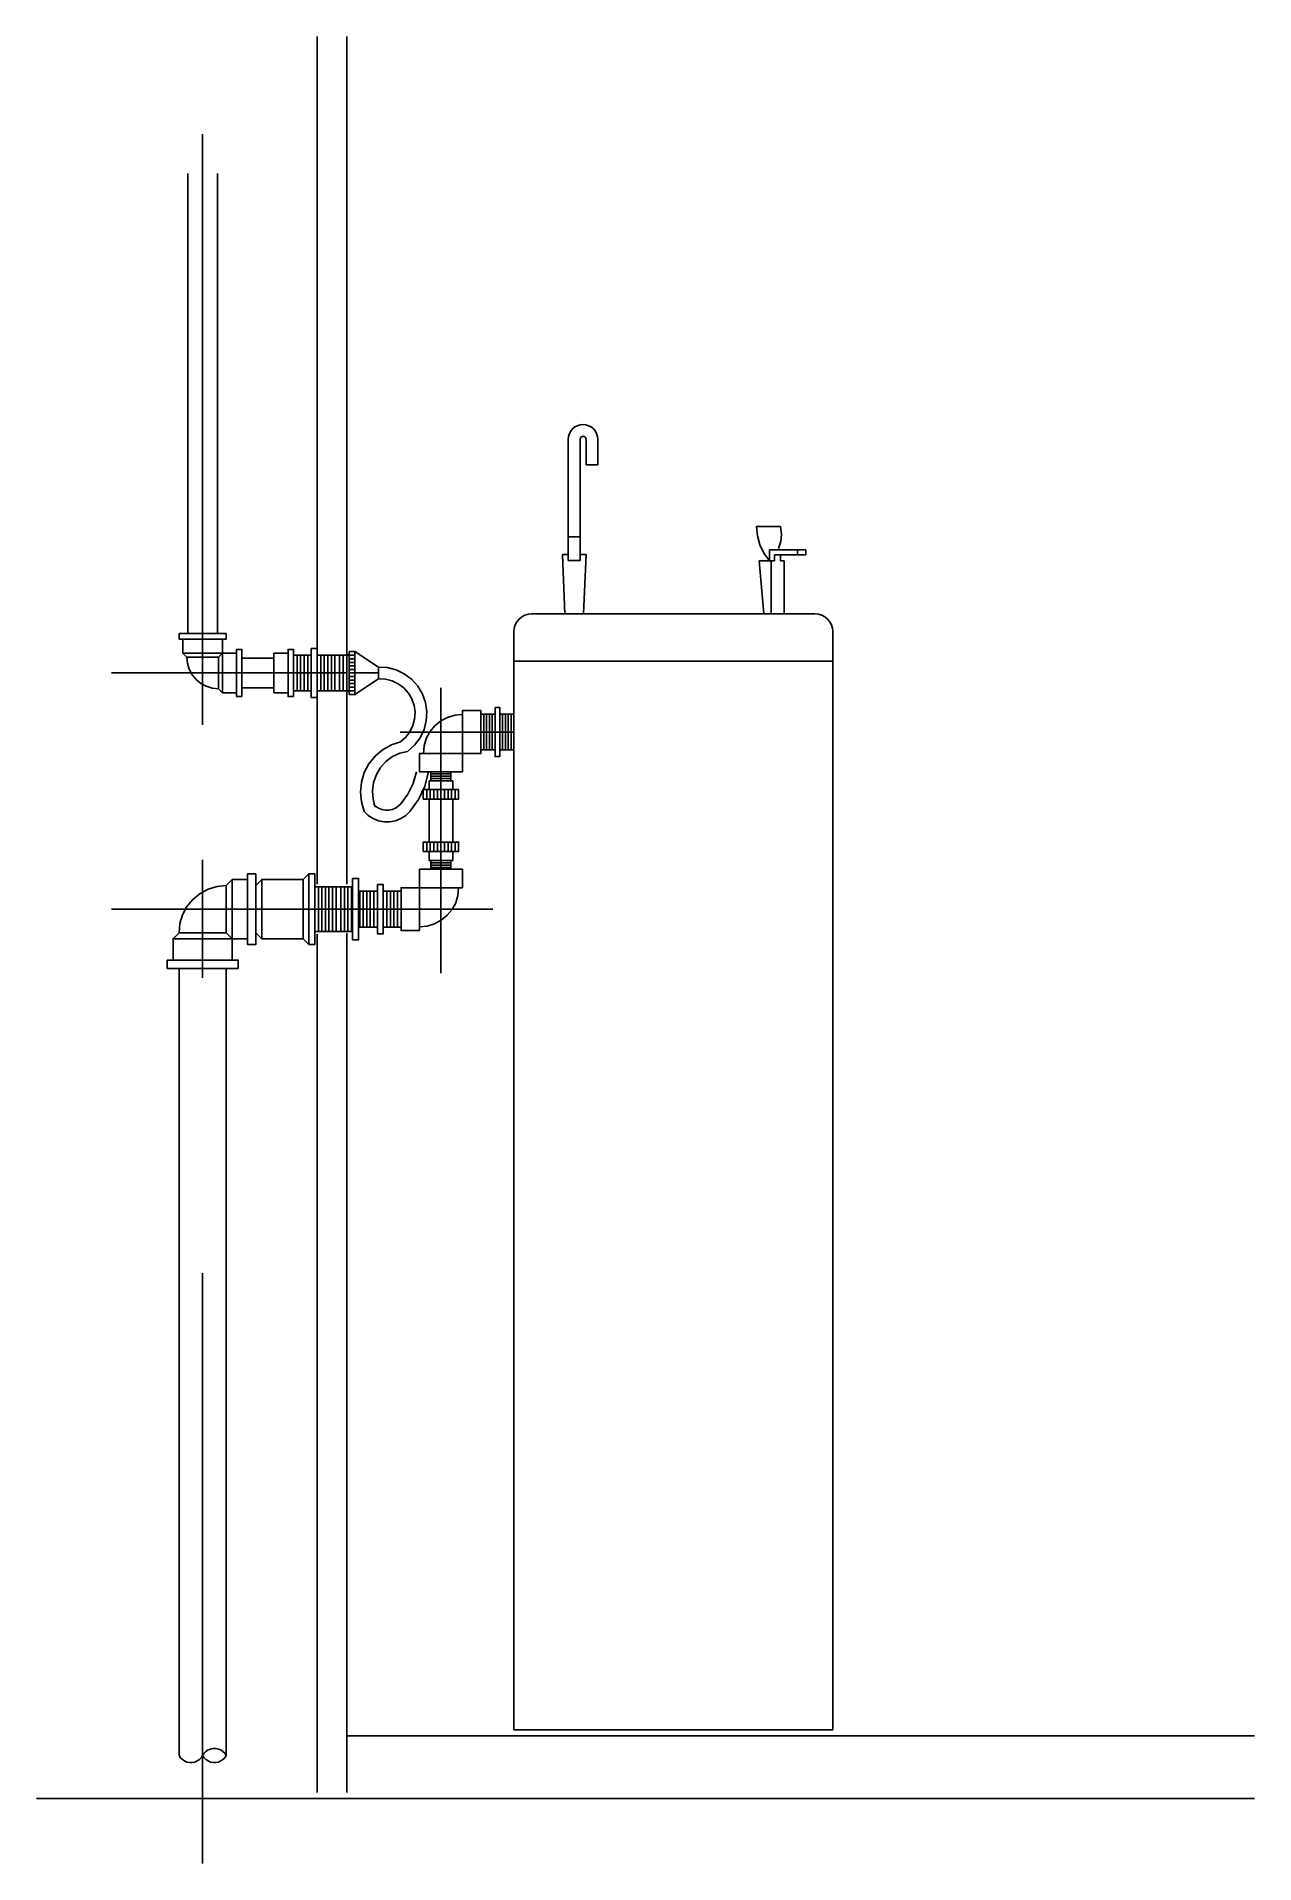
# Model space of a CAD drawing. Extents: x 2963.18 to 2964.21, y 1500.08 to 1501.63.
import ezdxf

# ---------------------------------------------------------------- set-up
doc = ezdxf.new("R2010")
doc.units = 0
doc.linetypes.add('DASHDOT', pattern=[1, 0.5, -0.25, 0, -0.25])
doc.layers.get('0').update_dxf_attribs({"linetype": 'CONTINUOUS'})

msp = doc.modelspace()

# ---------------------------------------------------------------- linework, layer by layer
at = {"color": 0, "linetype": 'DASHDOT'}
for p, q in [((2963.3207, 1501.0492), (2963.3207, 1501.6319)), ((2963.2435, 1501.093), (2963.4427, 1501.093)), ((2963.5225, 1500.8388), (2963.5225, 1501.0805)), ((2963.4881, 1501.043), (2963.5843, 1501.043)), ((2963.3207, 1500.0849), (2963.3207, 1500.9639)), ((2963.2435, 1500.893), (2963.5664, 1500.893))]:
    msp.add_line(p, q, dxfattribs=at)
at = {"color": 0, "linetype": 'CONTINUOUS'}
for p, q in [((2963.4177, 1501.6319), (2963.4177, 1500.9142)), ((2963.4427, 1501.6319), (2963.4427, 1500.9142)), ((2963.3082, 1501.1264), (2963.3082, 1501.5159)), ((2963.3332, 1501.1264), (2963.3332, 1501.5159)), ((2963.6304, 1501.1882), (2963.6304, 1501.2909)), ((2963.6404, 1501.1882), (2963.6404, 1501.2909)), ((2963.6454, 1501.2692), (2963.6454, 1501.2909)), ((2963.6554, 1501.2692), (2963.6554, 1501.2909)), ((2963.6554, 1501.2692), (2963.6454, 1501.2692)), ((2963.6304, 1501.2082), (2963.6404, 1501.2082)), ((2963.7897, 1501.2169), (2963.8101, 1501.2169)), ((2963.6275, 1501.143), (2963.6254, 1501.1932)), ((2963.6254, 1501.1932), (2963.6299, 1501.1932)), ((2963.6404, 1501.1882), (2963.6304, 1501.1882)), ((2963.6454, 1501.1932), (2963.6409, 1501.1932)), ((2963.6433, 1501.143), (2963.6454, 1501.1932)), ((2963.7961, 1501.143), (2963.7921, 1501.188)), ((2963.7921, 1501.188), (2963.8021, 1501.188)), ((2963.8007, 1501.1881), (2963.8007, 1501.1973)), ((2963.8007, 1501.1973), (2963.8316, 1501.1973)), ((2963.8051, 1501.188), (2963.8021, 1501.188)), ((2963.8021, 1501.188), (2963.8021, 1501.143)), ((2963.805, 1501.1881), (2963.805, 1501.193)), ((2963.805, 1501.193), (2963.8316, 1501.193)), ((2963.8101, 1501.193), (2963.8051, 1501.193)), ((2963.8051, 1501.193), (2963.8051, 1501.188)), ((2963.8101, 1501.188), (2963.8101, 1501.193)), ((2963.8131, 1501.188), (2963.8101, 1501.188)), ((2963.8131, 1501.143), (2963.8131, 1501.188)), ((2963.8244, 1501.193), (2963.8244, 1501.1973)), ((2963.8316, 1501.193), (2963.8316, 1501.1973)), ((2963.8393, 1501.143), (2963.5993, 1501.143)), ((2963.5843, 1501.128), (2963.5843, 1500.198)), ((2963.8543, 1500.198), (2963.8543, 1501.128)), ((2963.304, 1501.1097), (2963.3074, 1501.1064)), ((2963.3374, 1501.1097), (2963.334, 1501.1064)), ((2963.4497, 1501.1112), (2963.4697, 1501.098)), ((2963.3074, 1501.1064), (2963.334, 1501.1064)), ((2963.334, 1501.1064), (2963.334, 1501.0797)), ((2963.354, 1501.1055), (2963.3811, 1501.1055)), ((2963.3977, 1501.1082), (2963.4127, 1501.1082)), ((2963.4007, 1501.0778), (2963.4007, 1501.1082)), ((2963.4037, 1501.0778), (2963.4037, 1501.1082)), ((2963.4067, 1501.0778), (2963.4067, 1501.1082)), ((2963.4097, 1501.0778), (2963.4097, 1501.1082)), ((2963.4127, 1501.1082), (2963.4127, 1501.0778)), ((2963.4447, 1501.1082), (2963.4177, 1501.1082)), ((2963.4177, 1501.1082), (2963.4177, 1501.0778)), ((2963.4207, 1501.0778), (2963.4207, 1501.1082)), ((2963.4237, 1501.0778), (2963.4237, 1501.1082)), ((2963.4267, 1501.0778), (2963.4267, 1501.1082)), ((2963.4297, 1501.0778), (2963.4297, 1501.1082)), ((2963.4327, 1501.0778), (2963.4327, 1501.1082)), ((2963.4367, 1501.0778), (2963.4367, 1501.1082)), ((2963.4397, 1501.0778), (2963.4397, 1501.1082)), ((2963.4447, 1501.108), (2963.4497, 1501.108)), ((2963.4447, 1501.105), (2963.4497, 1501.105)), ((2963.4447, 1501.102), (2963.4497, 1501.102)), ((2963.4447, 1501.099), (2963.4497, 1501.099)), ((2963.4447, 1501.096), (2963.4497, 1501.096)), ((2963.4697, 1501.098), (2963.4697, 1501.088)), ((2963.8543, 1501.103), (2963.5843, 1501.103)), ((2963.3374, 1501.0763), (2963.334, 1501.0797)), ((2963.354, 1501.0805), (2963.3811, 1501.0805)), ((2963.4447, 1501.093), (2963.4497, 1501.093)), ((2963.4447, 1501.09), (2963.4497, 1501.09)), ((2963.4447, 1501.087), (2963.4497, 1501.087)), ((2963.4447, 1501.084), (2963.4497, 1501.084)), ((2963.4447, 1501.081), (2963.4497, 1501.081)), ((2963.4497, 1501.093), (2963.4697, 1501.093)), ((2963.4697, 1501.088), (2963.4497, 1501.0748)), ((2963.4127, 1501.0778), (2963.3977, 1501.0778)), ((2963.4177, 1501.0778), (2963.4447, 1501.0778)), ((2963.4447, 1501.078), (2963.4497, 1501.078)), ((2963.5563, 1501.0582), (2963.5683, 1501.0582)), ((2963.5587, 1501.0278), (2963.5587, 1501.0582)), ((2963.5611, 1501.0278), (2963.5611, 1501.0582)), ((2963.5635, 1501.0278), (2963.5635, 1501.0582)), ((2963.5659, 1501.0278), (2963.5659, 1501.0582)), ((2963.5683, 1501.0582), (2963.5683, 1501.0278)), ((2963.5843, 1501.0582), (2963.5723, 1501.0582)), ((2963.5723, 1501.0582), (2963.5723, 1501.0278)), ((2963.5747, 1501.0278), (2963.5747, 1501.0582)), ((2963.5771, 1501.0278), (2963.5771, 1501.0582)), ((2963.5795, 1501.0278), (2963.5795, 1501.0582)), ((2963.5819, 1501.0278), (2963.5819, 1501.0582)), ((2963.5683, 1501.0278), (2963.5563, 1501.0278)), ((2963.5723, 1501.0278), (2963.5843, 1501.0278)), ((2963.5325, 1501.0017), (2963.5125, 1501.0017)), ((2963.5125, 1501.0017), (2963.5125, 1500.9942)), ((2963.514, 1501.0092), (2963.514, 1501.0017)), ((2963.531, 1501.0077), (2963.514, 1501.0077)), ((2963.531, 1501.0057), (2963.514, 1501.0057)), ((2963.531, 1501.0037), (2963.514, 1501.0037)), ((2963.531, 1501.0092), (2963.531, 1501.0017)), ((2963.5325, 1501.0017), (2963.5325, 1500.9942)), ((2963.5105, 1500.9942), (2963.5105, 1500.9862)), ((2963.5125, 1500.9862), (2963.5125, 1500.9498)), ((2963.5135, 1500.9942), (2963.5135, 1500.9862)), ((2963.5165, 1500.9942), (2963.5165, 1500.9862)), ((2963.5195, 1500.9942), (2963.5195, 1500.9862)), ((2963.5225, 1500.9942), (2963.5225, 1500.9862)), ((2963.5255, 1500.9942), (2963.5255, 1500.9862)), ((2963.5285, 1500.9942), (2963.5285, 1500.9862)), ((2963.5315, 1500.9942), (2963.5315, 1500.9862)), ((2963.5325, 1500.9862), (2963.5325, 1500.9498)), ((2963.5345, 1500.9942), (2963.5345, 1500.9862)), ((2963.5105, 1500.9418), (2963.5105, 1500.9498)), ((2963.5125, 1500.9343), (2963.5125, 1500.9418)), ((2963.5135, 1500.9418), (2963.5135, 1500.9498)), ((2963.5165, 1500.9418), (2963.5165, 1500.9498)), ((2963.5195, 1500.9418), (2963.5195, 1500.9498)), ((2963.5225, 1500.9418), (2963.5225, 1500.9498)), ((2963.5255, 1500.9418), (2963.5255, 1500.9498)), ((2963.5285, 1500.9418), (2963.5285, 1500.9498)), ((2963.5315, 1500.9418), (2963.5315, 1500.9498)), ((2963.5325, 1500.9343), (2963.5325, 1500.9418)), ((2963.5345, 1500.9418), (2963.5345, 1500.9498)), ((2963.5125, 1500.9343), (2963.5325, 1500.9343)), ((2963.514, 1500.9268), (2963.514, 1500.9343)), ((2963.514, 1500.9323), (2963.531, 1500.9323)), ((2963.514, 1500.9303), (2963.531, 1500.9303)), ((2963.514, 1500.9283), (2963.531, 1500.9283)), ((2963.531, 1500.9268), (2963.531, 1500.9343)), ((2963.3457, 1500.918), (2963.3407, 1500.913)), ((2963.3407, 1500.873), (2963.3407, 1500.913)), ((2963.3707, 1500.918), (2963.3657, 1500.913)), ((2963.4107, 1500.923), (2963.4057, 1500.918)), ((2963.4157, 1500.912), (2963.4477, 1500.912)), ((2963.4187, 1500.874), (2963.4187, 1500.912)), ((2963.4217, 1500.874), (2963.4217, 1500.912)), ((2963.4247, 1500.874), (2963.4247, 1500.912)), ((2963.4277, 1500.874), (2963.4277, 1500.912)), ((2963.4307, 1500.874), (2963.4307, 1500.912)), ((2963.4337, 1500.874), (2963.4337, 1500.912)), ((2963.4377, 1500.874), (2963.4377, 1500.912)), ((2963.4407, 1500.874), (2963.4407, 1500.912)), ((2963.4437, 1500.874), (2963.4437, 1500.912)), ((2963.4467, 1500.874), (2963.4467, 1500.912)), ((2963.4527, 1500.874), (2963.4527, 1500.919)), ((2963.4527, 1500.9082), (2963.4687, 1500.9082)), ((2963.4537, 1500.8778), (2963.4537, 1500.9082)), ((2963.4567, 1500.8778), (2963.4567, 1500.9082)), ((2963.4597, 1500.8778), (2963.4597, 1500.9082)), ((2963.4627, 1500.8778), (2963.4627, 1500.9082)), ((2963.4657, 1500.8778), (2963.4657, 1500.9082)), ((2963.4687, 1500.9082), (2963.4687, 1500.8778)), ((2963.4887, 1500.9082), (2963.4737, 1500.9082)), ((2963.4737, 1500.9082), (2963.4737, 1500.8778)), ((2963.4767, 1500.8778), (2963.4767, 1500.9082)), ((2963.4797, 1500.8778), (2963.4797, 1500.9082)), ((2963.4827, 1500.8778), (2963.4827, 1500.9082)), ((2963.4857, 1500.8778), (2963.4857, 1500.9082)), ((2963.3207, 1500.893), (2963.3207, 1500.893)), ((2963.4687, 1500.8778), (2963.4527, 1500.8778)), ((2963.4737, 1500.8778), (2963.4887, 1500.8778)), ((2963.2957, 1500.8679), (2963.3007, 1500.873)), ((2963.3007, 1500.873), (2963.3407, 1500.873)), ((2963.3457, 1500.8679), (2963.3407, 1500.873)), ((2963.3707, 1500.8679), (2963.3657, 1500.873)), ((2963.4107, 1500.863), (2963.4057, 1500.868)), ((2963.4157, 1500.874), (2963.4477, 1500.874)), ((2963.4177, 1500.145), (2963.4177, 1500.8718)), ((2963.4427, 1500.145), (2963.4427, 1500.8726)), ((2963.3007, 1500.1763), (2963.3007, 1500.8429)), ((2963.3407, 1500.8429), (2963.3407, 1500.1763)), ((2963.5843, 1500.198), (2963.8543, 1500.198)), ((2963.4427, 1500.193), (2964.2115, 1500.193)), ((2963.18, 1500.14), (2964.2115, 1500.14))]:
    msp.add_line(p, q, dxfattribs=at)
for points in [[(2963.6554, 1501.2909), (2963.6551, 1501.2933), (2963.6544, 1501.2957), (2963.6533, 1501.2978), (2963.6517, 1501.2997), (2963.6498, 1501.3013), (2963.6476, 1501.3024), (2963.6453, 1501.3031), (2963.6429, 1501.3034), (2963.6404, 1501.3031), (2963.6381, 1501.3024), (2963.6359, 1501.3013), (2963.634, 1501.2997), (2963.6325, 1501.2978), (2963.6313, 1501.2957), (2963.6306, 1501.2933), (2963.6304, 1501.2909)], [(2963.6454, 1501.2909), (2963.6453, 1501.2914), (2963.6452, 1501.2918), (2963.6449, 1501.2923), (2963.6446, 1501.2927), (2963.6443, 1501.293), (2963.6438, 1501.2932), (2963.6434, 1501.2933), (2963.6429, 1501.2934), (2963.6424, 1501.2933), (2963.6419, 1501.2932), (2963.6415, 1501.293), (2963.6411, 1501.2927), (2963.6408, 1501.2923), (2963.6406, 1501.2918), (2963.6404, 1501.2914), (2963.6404, 1501.2909)], [(2963.7898, 1501.2169), (2963.7905, 1501.209), (2963.7926, 1501.2015), (2963.796, 1501.1944), (2963.8007, 1501.1881)], [(2963.8083, 1501.1984), (2963.8103, 1501.2043), (2963.8109, 1501.2106), (2963.8101, 1501.2169)], [(2963.5993, 1501.143), (2963.5964, 1501.1427), (2963.5936, 1501.1419), (2963.591, 1501.1405), (2963.5887, 1501.1386), (2963.5868, 1501.1363), (2963.5854, 1501.1338), (2963.5846, 1501.1309), (2963.5843, 1501.128)], [(2963.8543, 1501.128), (2963.854, 1501.1309), (2963.8532, 1501.1338), (2963.8518, 1501.1363), (2963.8499, 1501.1386), (2963.8476, 1501.1405), (2963.845, 1501.1419), (2963.8422, 1501.1427), (2963.8393, 1501.143)], [(2963.3073, 1501.1064), (2963.3079, 1501.1012), (2963.3094, 1501.0962), (2963.3118, 1501.0915), (2963.3152, 1501.0875), (2963.3192, 1501.0842), (2963.3238, 1501.0817), (2963.3288, 1501.0802), (2963.334, 1501.0797)], [(2963.4943, 1501.0266), (2963.5001, 1501.0318), (2963.5048, 1501.038), (2963.5082, 1501.045), (2963.5101, 1501.0525), (2963.5105, 1501.0602), (2963.5095, 1501.0679), (2963.5069, 1501.0752), (2963.5029, 1501.0819), (2963.4977, 1501.0877), (2963.4915, 1501.0923), (2963.4845, 1501.0957), (2963.477, 1501.0976), (2963.4693, 1501.098)], [(2963.4884, 1501.0347), (2963.4928, 1501.0386), (2963.4963, 1501.0432), (2963.4988, 1501.0484), (2963.5002, 1501.054), (2963.5006, 1501.0598), (2963.4997, 1501.0655), (2963.4978, 1501.071), (2963.4949, 1501.076), (2963.491, 1501.0803), (2963.4864, 1501.0838), (2963.4811, 1501.0863), (2963.4755, 1501.0877), (2963.4697, 1501.088)], [(2963.5407, 1501.0579), (2963.5342, 1501.0573), (2963.528, 1501.0554), (2963.5223, 1501.0524), (2963.5173, 1501.0482), (2963.5131, 1501.0432), (2963.5101, 1501.0375), (2963.5082, 1501.0313), (2963.5076, 1501.0248)], [(2963.4884, 1501.0347), (2963.4805, 1501.0321), (2963.4731, 1501.028), (2963.4667, 1501.0226), (2963.4614, 1501.016), (2963.4575, 1501.0086), (2963.4551, 1501.0005), (2963.4543, 1500.9921), (2963.4551, 1500.9838), (2963.4575, 1500.9757)], [(2963.4943, 1501.0266), (2963.4877, 1501.0251), (2963.4815, 1501.0223), (2963.4759, 1501.0181), (2963.4713, 1501.013), (2963.4678, 1501.0069), (2963.4655, 1501.0003), (2963.4645, 1500.9933), (2963.465, 1500.9862), (2963.4668, 1500.9794)], [(2963.4886, 1500.9823), (2963.4945, 1500.9904), (2963.499, 1500.9995), (2963.5019, 1501.0092)], [(2963.4961, 1500.9757), (2963.5034, 1500.9858), (2963.5088, 1500.9971), (2963.5121, 1501.0092)], [(2963.4575, 1500.9757), (2963.461, 1500.9723), (2963.4651, 1500.9697), (2963.4696, 1500.9679), (2963.4744, 1500.967), (2963.4793, 1500.967), (2963.4841, 1500.9679), (2963.4886, 1500.9698), (2963.4927, 1500.9724), (2963.4962, 1500.9758)], [(2963.465, 1500.9822), (2963.4672, 1500.9802), (2963.4697, 1500.9786), (2963.4724, 1500.9775), (2963.4753, 1500.9769), (2963.4783, 1500.9769), (2963.4812, 1500.9775), (2963.484, 1500.9786), (2963.4864, 1500.9802), (2963.4886, 1500.9823)], [(2963.3407, 1500.913), (2963.3329, 1500.9122), (2963.3254, 1500.9099), (2963.3185, 1500.9062), (2963.3124, 1500.9013), (2963.3074, 1500.8952), (2963.3037, 1500.8883), (2963.3015, 1500.8808), (2963.3007, 1500.873)], [(2963.5043, 1500.8781), (2963.5108, 1500.8787), (2963.517, 1500.8806), (2963.5227, 1500.8836), (2963.5278, 1500.8878), (2963.5319, 1500.8928), (2963.535, 1500.8985), (2963.5368, 1500.9047), (2963.5375, 1500.9112)], [(2963.3407, 1500.1763), (2963.3395, 1500.1782), (2963.3379, 1500.1797), (2963.3361, 1500.181), (2963.334, 1500.1818), (2963.3318, 1500.1823), (2963.3296, 1500.1823), (2963.3274, 1500.1818), (2963.3254, 1500.181), (2963.3235, 1500.1797), (2963.3219, 1500.1782), (2963.3207, 1500.1763)], [(2963.3007, 1500.1763), (2963.3019, 1500.1745), (2963.3035, 1500.1729), (2963.3054, 1500.1717), (2963.3074, 1500.1708), (2963.3096, 1500.1704), (2963.3118, 1500.1704), (2963.314, 1500.1708), (2963.3161, 1500.1717), (2963.3179, 1500.1729), (2963.3195, 1500.1745), (2963.3207, 1500.1763)], [(2963.3207, 1500.1763), (2963.3219, 1500.1745), (2963.3235, 1500.1729), (2963.3254, 1500.1717), (2963.3274, 1500.1708), (2963.3296, 1500.1704), (2963.3318, 1500.1704), (2963.334, 1500.1708), (2963.3361, 1500.1717), (2963.3379, 1500.1729), (2963.3395, 1500.1745), (2963.3407, 1500.1763)]]:
    msp.add_lwpolyline(points, dxfattribs=at)
for points in [[(2963.3407, 1501.1264), (2963.3407, 1501.1217), (2963.3007, 1501.1217), (2963.3007, 1501.1264)], [(2963.3374, 1501.1217), (2963.3374, 1501.1097), (2963.304, 1501.1097), (2963.304, 1501.1217)], [(2963.3374, 1501.1097), (2963.3494, 1501.1097), (2963.3494, 1501.0763), (2963.3374, 1501.0763)], [(2963.354, 1501.073), (2963.3494, 1501.073), (2963.3494, 1501.113), (2963.354, 1501.113)], [(2963.3811, 1501.1097), (2963.3931, 1501.1097), (2963.3931, 1501.0763), (2963.3811, 1501.0763)], [(2963.3977, 1501.073), (2963.3931, 1501.073), (2963.3931, 1501.113), (2963.3977, 1501.113)], [(2963.4127, 1501.1138), (2963.4177, 1501.1138), (2963.4177, 1501.0722), (2963.4127, 1501.0722)], [(2963.4447, 1501.1112), (2963.4497, 1501.1112), (2963.4497, 1501.0748), (2963.4447, 1501.0748)], [(2963.5683, 1501.0638), (2963.5723, 1501.0638), (2963.5723, 1501.0222), (2963.5683, 1501.0222)], [(2963.5407, 1501.0612), (2963.5563, 1501.0612), (2963.5563, 1501.0248), (2963.5407, 1501.0248)], [(2963.5043, 1501.0092), (2963.5043, 1501.0248), (2963.5407, 1501.0248), (2963.5407, 1501.0092)], [(2963.5375, 1500.9942), (2963.5075, 1500.9942), (2963.5075, 1500.9862), (2963.5375, 1500.9862)], [(2963.5075, 1500.9418), (2963.5375, 1500.9418), (2963.5375, 1500.9498), (2963.5075, 1500.9498)], [(2963.5407, 1500.9268), (2963.5407, 1500.9112), (2963.5043, 1500.9112), (2963.5043, 1500.9268)], [(2963.3587, 1500.918), (2963.3457, 1500.918), (2963.3457, 1500.8679), (2963.3587, 1500.8679)], [(2963.3657, 1500.923), (2963.3587, 1500.923), (2963.3587, 1500.863), (2963.3657, 1500.863)], [(2963.3707, 1500.918), (2963.4057, 1500.918), (2963.4057, 1500.8679), (2963.3707, 1500.8679)], [(2963.4107, 1500.923), (2963.4157, 1500.923), (2963.4157, 1500.863), (2963.4107, 1500.863)], [(2963.4477, 1500.919), (2963.4527, 1500.919), (2963.4527, 1500.867), (2963.4477, 1500.867)], [(2963.4687, 1500.9138), (2963.4737, 1500.9138), (2963.4737, 1500.8722), (2963.4687, 1500.8722)], [(2963.5043, 1500.8748), (2963.4887, 1500.8748), (2963.4887, 1500.9112), (2963.5043, 1500.9112)], [(2963.3457, 1500.8499), (2963.3457, 1500.8679), (2963.2957, 1500.8679), (2963.2957, 1500.8499)], [(2963.3507, 1500.8429), (2963.3507, 1500.8499), (2963.2907, 1500.8499), (2963.2907, 1500.8429)]]:
    msp.add_3dface(points, dxfattribs=at)

doc.saveas('drawing.dxf')
